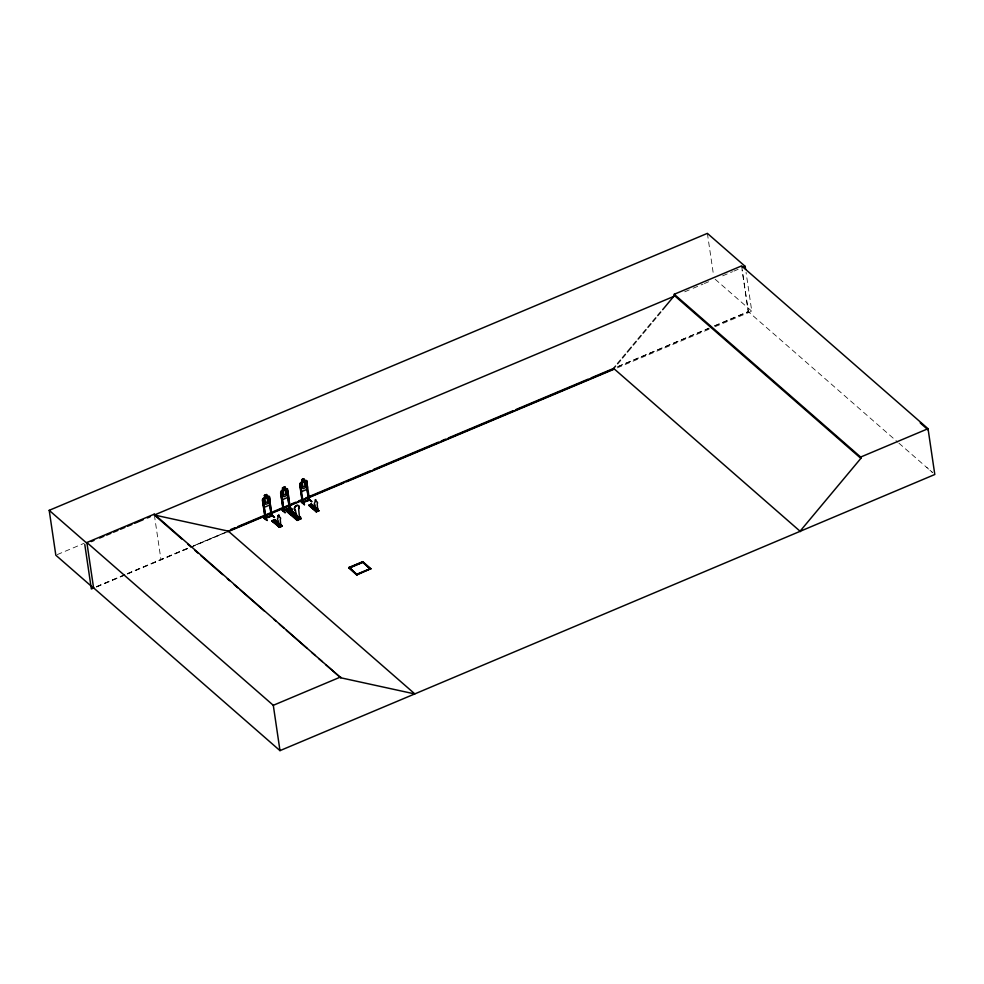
<?xml version="1.0" encoding="UTF-8"?>
<svg xmlns="http://www.w3.org/2000/svg" width="984" height="984" viewBox="0 0 984 984"><rect width="100%" height="100%" fill="white"/><g stroke="black" fill="none" stroke-linecap="round" stroke-linejoin="round"><path stroke-width="0.74" stroke-dasharray="4.92 3.69" d="M96.53 586.796L125.964 574.361M127.366 573.77L191.855 546.526M225.508 532.319L193.258 545.936L228.313 531.139M617.841 366.638L708.972 328.152M714.581 325.79L748.221 311.584L742.096 270.059M57.244 554.607L84.132 543.291M684.716 291.817L691.74 288.853M693.154 288.263L702.994 284.118M704.396 283.527L708.615 281.756M722.674 275.84L732.514 271.695M733.916 271.104L738.135 269.333M617.841 366.638L709.083 328.25M714.691 325.888L748.381 311.707L897.752 442.148M96.37 586.661L125.854 574.262M127.256 573.672L191.818 546.501M96.432 587.03L125.903 574.631M127.305 574.041L189.334 547.94M190.748 547.338L226.172 532.442M617.202 367.881L709.292 329.123M714.962 326.737L751.788 311.239L746.056 272.359M715.147 279.235L751.788 311.239M898.909 443.157L932.488 472.48L926.793 467.388M741.616 265.914L748.381 311.707M707.373 233.368L713.548 275.237M154.365 515.001L160.995 559.859"/><path stroke-width="1.48" d="M298.3 516.674L299.075 517.67L298.004 517.154M280.575 525.358L279.788 525.062L280.538 525.235M316.848 509.392L317.488 509.81M317.032 509.318L317.389 509.97M270.194 502.455L269.85 505.001L264.401 507.24L263.441 505.296M269.85 505.001L269.395 496.502L271.572 516.133L268.743 498.039L269.518 497.892L268.878 498.15M287.857 497.289L288.312 494.829M307.057 489.208L307.5 486.76M298.693 517.301L298.312 517.326M291.842 513.882L292.346 512.898M291.719 513.636L293.49 513.267M276.848 522.455L275.68 522.738L276.861 522.75M298.57 517.559L298.509 516.735M313.699 507.178L312.629 507.326M277.894 515.616L278.041 517.904A1.808 1.365 -48.9 0 0 278.066 520.388L279.235 526.022L280.748 525.321L280.268 519.466A1.808 1.365 -48.9 0 0 279.604 517.252L278.816 515.099M262.765 517.092L267.156 520.45L263.159 516.944M281.178 508.974L285.274 512.824L281.215 509.245M304.474 504.743L300.378 500.893L304.413 504.669M265.889 517.818L265.311 518.076M265.877 518.506L263.146 500.389L262.507 500.659L265.225 518.752L265.901 518.531L263.146 500.389M272.125 515.198L271.399 515.493M272.224 515.85L265.127 518.568M283.355 510.475L289.517 508.039L283.7 510.056M286.861 490.413L289.444 508.384L286.861 490.413L287.5 490.143L290.145 508.088L289.444 508.384L290.366 508.174M302.482 502.406L308.705 499.958L302.408 502.184L302.543 503.058L303.097 502.147M306.196 482.455L306.823 482.185L306.061 482.332L308.779 500.425L309.32 499.331M298.853 517.08L298.669 517.744L298.226 517.092M315.2 499.786L314.966 502.369A1.808 1.365 -48.9 0 0 314.991 504.853L316.159 510.487L317.721 509.835L317.192 503.931A1.808 1.365 -48.9 0 0 316.516 501.705L315.741 499.564M263.159 498.384L268.509 496.108L269.37 496.613L267.021 496.736L266.652 494.485L264.352 495.456L266.627 494.632L266.959 496.846L268.214 497.092L268.829 501.213L267.931 503.464L265.791 504.374L264.376 503.082L263.761 498.962L264.807 497.744L262.494 499.417L265.397 518.716M282.838 490.081L280.661 491.84L283.392 511.139L280.625 493.033L281.399 492.886L284.019 510.905L283.392 511.139M302.642 503.021L299.8 483.722L302.039 482M301.19 518.716L297.18 520.425L286.123 511.04L289.849 509.159L296.516 514.903M297.402 520.192L298.41 519.896L287.353 510.512L286.344 510.807M287.353 510.512L297.955 520.118L286.319 510.425L289.813 508.925C294.733 511.003 281.03 512.959 290.932 509.884M288.939 509.835L300.526 518.974L300.723 517.375L299.603 516.428L299.653 518.826L299.357 516.871L298.189 517.24L298.484 519.208L299.554 518.752M289.813 508.925L296.319 515.149M289.148 509.454L300.071 519.195M281.928 526.206L274.474 519.626L272.162 520.77L279.739 527.153L272.002 521.028L274.671 519.909M273.933 520.216C289.468 531.631 276.442 525.087 274.474 519.626M279.247 527.338L281.941 526.194M273.921 520.228L281.584 526.366L281.621 525.321L279.272 526.305L280.059 526.993M316.479 511.68L309.087 505.235L311.399 504.091L308.927 505.481L316.221 511.791L316.983 511.471L309.259 505.358M309.443 505.284L316.811 511.434M318.644 510.659C295.372 491.582 333.81 524.497 311.399 504.091M316.159 511.803L318.865 510.659M318.496 510.819L317.807 509.146L316.848 509.687L317.106 511.053L317.623 509.22L318.447 510.487L316.467 511.311L315.643 510.044L315.581 510.905M277.955 515.665L278.878 515.149M591.027 377.93L613.635 368.41L615.603 366.06M617.558 363.711L620.498 360.193M622.466 357.844L625.406 354.314M627.361 351.964L631.285 347.266M633.253 344.917L636.193 341.399M638.149 339.049L641.101 335.519M643.056 333.17L645.996 329.64M647.964 327.291L650.904 323.773M652.859 321.424L655.799 317.893M657.767 315.544L660.707 312.026M662.675 309.677L674.434 295.569L674.249 294.265L741.616 265.914L928.035 428.704L934.8 474.497L414.731 693.929L340.796 677.791L325.741 664.643M800.054 531.212L860.865 458.359L860.668 457.056L674.249 294.265M302.125 482.037L301.079 483.267L301.682 487.387L303.097 488.667L305.249 487.757L306.135 485.506L305.532 481.385L304.265 481.139L303.896 478.888L301.793 479.835L302.125 482.037L301.657 479.749C305.532 475.985 302.728 483.132 305.778 480.364L306.75 480.844L307.156 489.306L301.756 491.569L299.849 483.759M268.743 498.039L271.326 516.01L272.101 515.678M283.207 511.003L284.056 510.831L281.264 492.763M290.157 507.621L289.345 507.732L290.145 507.609M308.878 500.425L309.542 500.143L306.639 480.868M297.685 520.241L286.319 510.425M300.87 518.691L299.603 516.428M272.039 521.028L272.63 520.659L280.059 527.006M281.608 526.354L277.5 522.725M304.4 504.374L300.391 500.881M293.367 513.525L291.953 513.783M276.688 522.787L275.741 522.812M312.691 507.067L313.367 506.846M265.163 518.58L265.926 518.457M271.326 515.259L271.892 515.05M283.22 510.253L283.847 510.019M290.231 508.261L287.512 488.876L285.139 489.109L284.77 486.859L282.469 487.83L282.494 495.456L283.909 496.748L286.049 495.838L286.947 493.587L286.332 489.466L285.077 489.22L284.819 486.896M302.518 502.849L309.48 500.13M291.682 510.524C289.407 509.712 285.84 515.554 292.802 511.471M299.32 516.538L300.587 518.433L297.648 519.687L296.381 517.805L296.282 519.085L299.776 517.596M297.5 518.752L297.734 520.192M93.726 587.977L91.352 588.973L84.784 544.484M340.796 677.791L154.242 514.165L86.875 542.516L93.628 588.211L55.83 555.21L49.2 510.339L707.373 233.368L745.171 266.369L745.614 269.37M91.205 541.581L94.021 540.4M99.63 538.039L103.837 536.268M106.653 535.087L110.86 533.316M113.664 532.135L117.883 530.364M120.688 529.171L124.894 527.399M127.699 526.219L131.917 524.447M134.722 523.267L143.147 519.724M147.354 517.953L150.158 516.772M154.242 514.165L154.365 515.001L674.876 295.95M742.354 267.562L745.171 266.369M282.605 487.916L284.745 487.006M281.276 490.733L286.627 488.482M300.464 482.664L305.827 480.401L306.676 480.905M299.825 484.952L300.6 484.804L299.825 484.952L302.395 502.935L303.183 502.603M263.281 500.512L262.507 500.659M281.399 492.886L280.625 493.033M287.008 490.524L287.5 490.143M230.699 529.564L234.942 527.781M237.759 526.588L270.268 512.922M273.085 511.729L288.632 505.186M291.461 503.993L295.704 502.209M298.521 501.028L302.764 499.245M305.594 498.052L370.587 470.696M373.416 469.503L438.421 442.148M441.238 440.967L445.481 439.184M448.31 437.991L513.304 410.636M516.133 409.442L588.198 379.123M614.077 368.803L228.313 531.139L154.365 515.001M227.587 531.84L343.76 482.947M346.589 481.754L614.36 369.074M283.281 510.979L290.292 508.211M274.204 517.375L270.133 513.611L274.561 517.326M292.346 509.773L288.238 505.997L292.642 509.675M279.456 526.231L278.546 525.665L278.656 526.44L280.993 525.456L280.883 524.681L279.923 525.222L280.182 526.588L280.698 524.755L281.621 525.321M279.973 525.173L280.698 524.976L280.834 526.231M316.946 509.687L317.623 509.441M316.11 510.438L317.66 509.786M316.381 510.684L316.528 511.643M348.73 567.583L362.764 561.679L370.784 568.678L356.798 574.951L348.73 567.583L356.798 574.951M349.345 567.62L356.971 574.594L349.345 567.62L362.592 562.036L370.218 569.023L362.592 562.036M348.791 567.965L362.825 562.061L370.833 569.059M349.406 567.989L362.653 562.418M356.921 574.226L370.168 568.654M356.749 574.582L370.784 568.678M860.668 457.056L928.035 428.704M86.875 542.516L273.294 705.307L340.673 676.955M93.566 587.842L279.985 750.632L414.83 693.892L227.87 530.757M309.21 499.355L309.345 500.007M308.791 499.774L308.964 500.401M303.01 501.975L303.318 502.726M271.99 515.714L269.382 497.769M265.606 517.695L271.387 515.665L265.127 518.101M289.849 509.281L296.701 514.989M292.605 513.045L293.392 513.709L291.719 513.574M307.537 498.199L311.571 501.705M288.373 506.28L292.383 509.773M274.228 517.399L270.108 513.623M298.632 508.691L298.718 508.765A2.718 2.042 -49.7 0 0 298.25 505.591A2.718 2.042 -49.7 0 0 294.966 507.006A2.718 2.042 -49.7 0 0 295.434 510.179L295.348 510.106A2.718 2.042 -49.7 0 1 294.88 506.932A2.718 2.042 -49.7 0 1 298.164 505.518A2.718 2.042 -49.7 0 1 298.632 508.691L299.517 517.621M300.587 518.433L299.468 517.473L296.516 518.74L296.381 517.805M287.033 510.364L298.324 519.958M674.434 295.569L860.865 458.359M613.635 368.41L800.496 531.594M307.832 498.088L311.879 501.631L307.475 498.285M311.411 504.238L318.804 510.696M310.956 504.435L318.349 510.881M309.062 505.075L316.676 511.594M288.435 494.854L287.968 497.375L282.519 499.614L281.535 497.756M272.137 520.61L279.604 527.203M272.15 520.868L279.296 527.326M267.156 520.45L263.048 516.625M155.534 516.01L182.163 539.269M187.944 544.324L190.269 546.341M194.893 550.388L198.374 553.426M200.687 555.443L222.692 574.656M227.316 578.703L229.629 580.72M234.266 584.767L237.734 587.805M240.059 589.822L264.376 611.052M273.638 619.145L275.95 621.175M279.419 624.2L284.056 628.247M286.369 630.264L307.217 648.468M311.842 652.515L315.323 655.553M318.791 658.579L322.26 661.617M49.2 510.339L86.998 543.352M920.212 422.899L928.232 430.008M300.76 489.601L301.756 491.569M281.608 497.707L282.617 499.552M295.348 510.106L297.193 518.617M317.807 509.146L317.918 509.921M315.643 510.044L315.741 510.671M306.061 482.332L308.632 500.303M300.452 484.694L303.207 502.824M278.718 525.591L278.816 526.206M264.352 495.456L264.807 497.744M262.617 499.454L263.491 505.333M273.294 705.307L279.985 750.632M293.798 512.32L290.341 514.054L293.798 512.32M294.917 513.279L291.473 515.001L294.917 513.279M266.295 495.161L265.028 496.477L266.295 495.161M284.425 487.535L283.146 488.851L284.425 487.535M303.613 479.454L302.346 480.782L303.613 479.454M267.07 497.572L264.917 498.482L265.52 502.603L267.673 501.692L267.07 497.572M285.188 489.946L283.035 490.856L283.65 494.977L285.791 494.066L285.188 489.946M304.376 481.877L302.223 482.775L302.838 486.896L304.991 485.998L304.376 481.877M275.212 520.265L272.9 521.409L275.212 520.265M312.137 504.731L309.812 505.874L312.137 504.731M275.704 520.696L273.38 521.84L275.704 520.696M312.629 505.161L310.304 506.305L312.629 505.161M276.43 521.336L274.118 522.479L276.43 521.336M313.355 505.801L311.042 506.944L313.355 505.801M277.082 521.914L274.77 523.045L277.082 521.914M314.007 506.366L311.694 507.51L314.007 506.366M277.82 522.553L275.508 523.697L277.82 522.553M314.745 507.018L312.42 508.15L314.745 507.018"/></g></svg>
